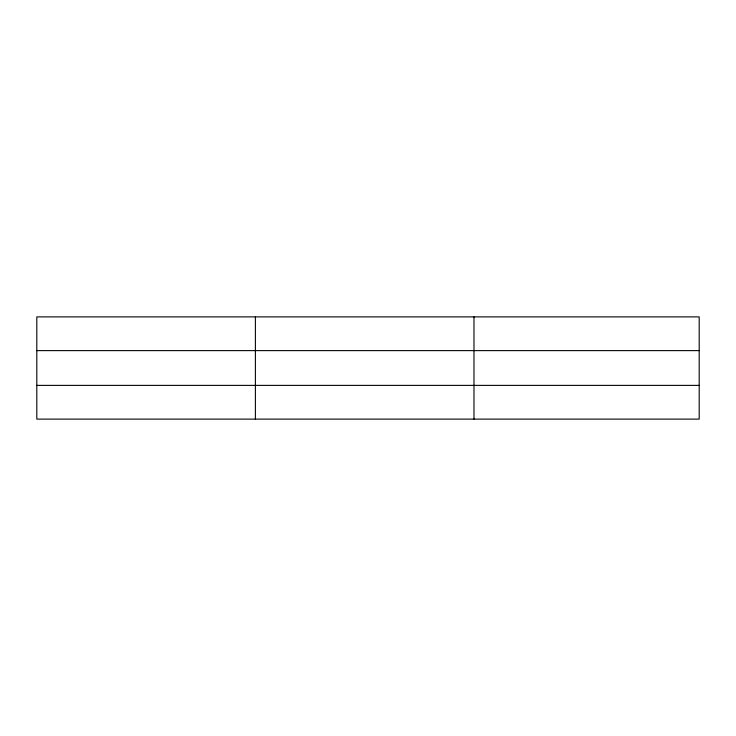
<?xml version="1.0" encoding="UTF-8"?>
<svg xmlns="http://www.w3.org/2000/svg" width="736" height="736" viewBox="0 0 736 736"><rect width="100%" height="100%" fill="white"/><g stroke="black" fill="none" stroke-linecap="round" stroke-linejoin="round"><path stroke-width="1.1" d="M255.392 419.115L255.392 316.885M473.984 419.115L473.984 316.885M699.2 350.621L699.2 316.885L36.8 316.885L36.8 419.115L699.2 419.115L699.2 350.621L36.8 350.621M36.8 385.379L699.2 385.379"/></g></svg>
